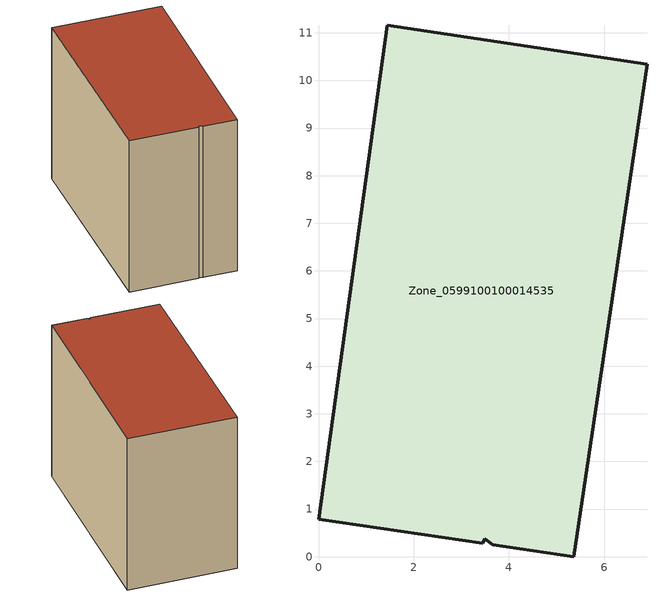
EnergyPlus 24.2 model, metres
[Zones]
Zone_0599100100014535
 floor ground (C_G): 3.66,0.25 3.49,0.38 3.45,0.28 0,0.79 1.44,11.16 6.9,10.34 5.36,0 z0
 wall outside (C_F): 1.44,11.16 0,0.79 3.45,0.28 3.49,0.38 3.66,0.25 5.36,0 6.9,10.34 1.44,11.16 z0:8.48
 roof outside (C_R): 3.49,0.38 3.66,0.25 5.36,0 6.9,10.34 1.44,11.16 0,0.79 3.45,0.28 z8.48
[BUILDING]
Pand.0599100100014535: North Axis=0; Terrain=City; Loads Convergence Tolerance Value=0.04; Temperature Convergence Tolerance Value=0.4; Solar Distribution=FullExterior; Maximum Number of Warmup Days=25; Minimum Number of Warmup Days=1
[Site:Location]
Rotterdam.The.Hague.AP_ZH_NLD Design_Conditions: Latitude=51.96; Longitude=4.45; Time Zone=1; Elevation=-4.5
[SITE:GROUNDTEMPERATURE:BUILDINGSURFACE]
18, 18, 18, 18, 18, 18, 18, 18, 18, 18, 18, 18
[MATERIAL] Thermal Absorptance=0.9; Solar Absorptance=0.7; Visible Absorptance=0.7
Name | Roughness | Thickness | Conductivity | Density | Specific Heat
G.TI.2015-2018 | MediumSmooth | 0.15 | 0.0428571 | 540 | 1210
F.TI.2015-2018 | Rough | 0.3 | 0.0666667 | 1920 | 840
R.TI.2015-2018 | MediumRough | 0.2 | 0.0333333 | 1500 | 1000
[CONSTRUCTION]
C_G: G.TI.2015-2018
C_F: F.TI.2015-2018
C_R: R.TI.2015-2018
[ZONE]
Zone_0599100100014535: Type=1; Multiplier=1; Ceiling Height=Autocalculate; Volume=Autocalculate; Floor Area=autocalculate; Part of Total Floor Area=Yes
[ZONEINFILTRATION:DESIGNFLOWRATE]
Infil_Zone_0599100100014535: Zone or ZoneList or Space or SpaceList=Zone_0599100100014535; Schedule=AlwaysOn; Design Flow Rate Calculation Method=Flow/Area; Flow Rate per Floor Area=0.0015; Constant Term Coefficient=1; Temperature Term Coefficient=0; Velocity Term Coefficient=0; Velocity Squared Term Coefficient=0
[HVACTEMPLATE:ZONE:IDEALLOADSAIRSYSTEM]
Zone_0599100100014535: Maximum Heating Supply Air Temperature=50; Minimum Cooling Supply Air Temperature=13; Maximum Heating Supply Air Humidity Ratio=0.0156; Minimum Cooling Supply Air Humidity Ratio=0.0077; Heating Limit=NoLimit; Cooling Limit=NoLimit; Dehumidification Control Type=ConstantSensibleHeatRatio; Cooling Sensible Heat Ratio=0.7; Dehumidification Setpoint=60; Humidification Control Type=None; Humidification Setpoint=30; Outdoor Air Method=None; Outdoor Air Flow Rate per Person=0.00944; Outdoor Air Flow Rate per Zone Floor Area=0; Outdoor Air Flow Rate per Zone=0; Demand Controlled Ventilation Type=None; Outdoor Air Economizer Type=NoEconomizer; Heat Recovery Type=None; Sensible Heat Recovery Effectiveness=0.7; Latent Heat Recovery Effectiveness=0.65
[ZONECONTROL:THERMOSTAT]
ThermostatControl_Zone_0599100100014535: Zone or ZoneList=Zone_0599100100014535; Control Type Schedule=DualSetpointControlType; Control 1=Thermostat_Zone_0599100100014535; Temperature Difference Between Cutout And Setpoint=0
[THERMOSTATSETPOINT:DUALSETPOINT]
Thermostat_Zone_0599100100014535: Heating Setpoint Temperature Schedule=HeatingSetpoint_Zone_0599100100014535; Cooling Setpoint Temperature Schedule=CoolingSetpoint_Zone_0599100100014535
[SCHEDULE:COMPACT]
HeatingSetpoint_Zone_0599100100014535: Through: 12/31, For: AllDays, Until: 24:00, 21
CoolingSetpoint_Zone_0599100100014535: Through: 12/31, For: AllDays, Until: 24:00, 24
DualSetpointControlType: Through: 12/31, For: AllDays, Until: 24:00, 4
AlwaysOn: Through: 12/31, For: AllDays, Until: 24:00, 1
